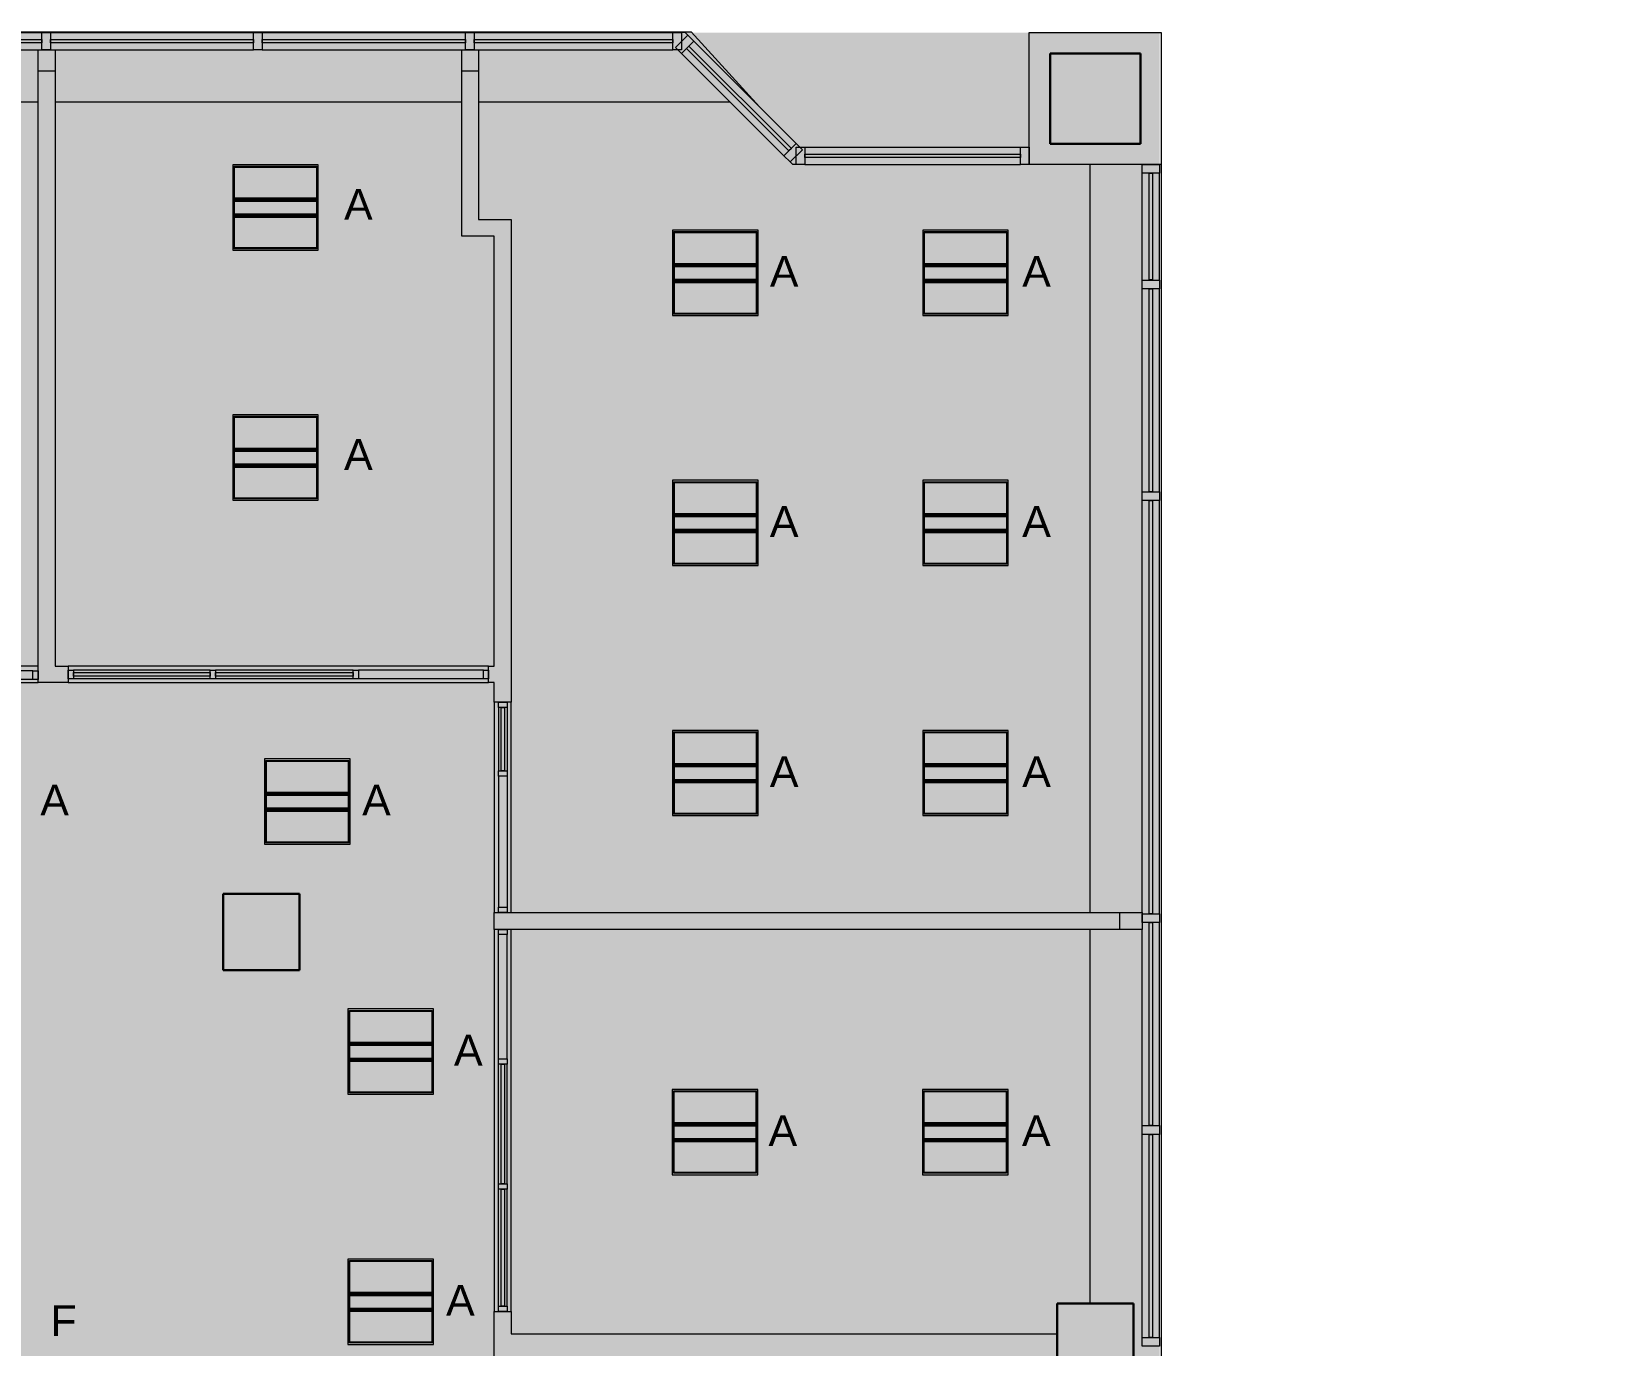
# Model space of a CAD drawing. Header units: inches. Extents: x -1196 to 1003, y -7097 to -4899.
# Drawn here: x -282.1 to 174.7, y -5277.3 to -4899 of the extents above; entities that cross this region are included whole.
import ezdxf

# ---------------------------------------------------------------- set-up
doc = ezdxf.new("R2010")
doc.units = ezdxf.units.IN
doc.header["$MEASUREMENT"] = 0
for name, color, linetype, lineweight in [('A-CLNG', 13, 'Continuous', 13), ('A-DETL-GENF', 92, 'Continuous', 9), ('A-FLOR', 192, 'Continuous', 13), ('A-GLAZ-CURT', 52, 'Continuous', 9), ('A-GLAZ-CWMG', 51, 'Continuous', 9), ('A-WALL', 113, 'Continuous', 9), ('E-LITE-EQPM', 33, 'Continuous', 9), ('E-LITE-EQPM-IDEN', 33, 'Continuous', 9), ('I-WALL', 2, 'Continuous', 9), ('S-COLS', 52, 'Continuous', 9)]:
    doc.layers.add(name, color=color, linetype=linetype, lineweight=lineweight)
doc.styles.add('Arial', font='arial.ttf', dxfattribs={"height": 8.851796})

# ---------------------------------------------------------------- blocks, each defined once
blk = doc.blocks.new('Concrete-Rectangular-Column - 24 X 24-5087837-FIRST FLOOR RCP')
at = {"layer": 'S-COLS', "lineweight": 30}
for p, q in [((-11, 11), (11, 11)), ((-11, -11), (-11, 11)), ((11, 11), (11, -11)), ((11, -11), (-11, -11))]:
    blk.add_line(p, q, dxfattribs=at)
blk = doc.blocks.new('Concrete-Rectangular-Column - 24 X 22-5089889-FIRST FLOOR RCP')
at = {"layer": 'S-COLS', "lineweight": 30}
for p, q in [((-13, 13), (13, 13)), ((-13, -13), (-13, 13)), ((13, 13), (13, -13)), ((13, -13), (-13, -13))]:
    blk.add_line(p, q, dxfattribs=at)
blk = doc.blocks.new('System Panel - Glazed-5269469-FIRST FLOOR RCP')
at = {"layer": 'A-GLAZ-CURT', "lineweight": 13}
for p, q in [((-20.83, -0.5), (-20.83, 0.5)), ((-20.83, 0.5), (20.83, 0.5)), ((20.83, 0.5), (20.83, -0.5)), ((20.83, -0.5), (-20.83, -0.5))]:
    blk.add_line(p, q, dxfattribs=at)
blk = doc.blocks.new('System Panel - Glazed-5271167-FIRST FLOOR RCP')
at = {"layer": 'A-GLAZ-CURT', "lineweight": 13}
for p, q in [((-31.02, -0.5), (-31.02, 0.5)), ((-31.02, 0.5), (31.02, 0.5)), ((31.02, 0.5), (31.02, -0.5)), ((31.02, -0.5), (-31.02, -0.5))]:
    blk.add_line(p, q, dxfattribs=at)
blk = doc.blocks.new('Rectangular Mullion - 2_5_ x 5_ rectangular-4899078-FIRST FLOOR RCP')
at = {"layer": 'A-GLAZ-CWMG'}
for p, q in [((37.44, -4970.53), (37.44, -4939.78)), ((42.44, -4970.53), (42.44, -4939.78))]:
    blk.add_line(p, q, dxfattribs=at)
blk = doc.blocks.new('Rectangular Mullion - 2_5_ x 5_ rectangular-5269405-FIRST FLOOR RCP')
at = {"layer": 'A-GLAZ-CWMG', "lineweight": 20}
for p, q in [((0, 2.5), (-2.5, 2.5)), ((-2.5, 2.5), (-2.5, -2.5)), ((0, -2.5), (0, 2.5)), ((-2.5, -2.5), (0, -2.5))]:
    blk.add_line(p, q, dxfattribs=at)
blk = doc.blocks.new('Rectangular Mullion - 2_5_ x 5_ rectangular-4881016-FIRST FLOOR RCP')
at = {"layer": 'A-GLAZ-CWMG'}
for p, q in [((-59.6, -4932.28), (2.44, -4932.28)), ((-59.6, -4937.28), (2.44, -4937.28))]:
    blk.add_line(p, q, dxfattribs=at)
blk = doc.blocks.new('Rectangular Mullion - 2_5_ x 5_ rectangular-4881012-FIRST FLOOR RCP')
at = {"layer": 'A-GLAZ-CWMG'}
for p, q in [((-91.56, -4901.78), (-62.1, -4931.24)), ((-95.1, -4905.31), (-65.63, -4934.78))]:
    blk.add_line(p, q, dxfattribs=at)
blk = doc.blocks.new('Rectangular Mullion - 2_5_ x 5_ rectangular-4899309-FIRST FLOOR RCP')
at = {"layer": 'A-GLAZ-CWMG'}
for p, q in [((-154.82, -4899.28), (-97.6, -4899.28)), ((-153.51, -4904.28), (-97.6, -4904.28))]:
    blk.add_line(p, q, dxfattribs=at)
blk = doc.blocks.new('Rectangular Mullion - 2_5_ x 5_ rectangular-5269406-FIRST FLOOR RCP')
at = {"layer": 'A-GLAZ-CWMG', "lineweight": 20}
for p, q in [((-2.5, 2.5), (0, 2.5)), ((-2.5, -2.5), (-2.5, 2.5)), ((0, 2.5), (0, -2.5)), ((0, -2.5), (-2.5, -2.5))]:
    blk.add_line(p, q, dxfattribs=at)
blk = doc.blocks.new('System Panel - Glazed-5271095-FIRST FLOOR RCP')
at = {"layer": 'A-GLAZ-CURT', "lineweight": 13}
for p, q in [((-29.125, -0.5), (-29.125, 0.5)), ((-29.125, 0.5), (29.125, 0.5)), ((29.125, 0.5), (29.125, -0.5)), ((29.125, -0.5), (-29.125, -0.5))]:
    blk.add_line(p, q, dxfattribs=at)
blk = doc.blocks.new('System Panel - Glazed-5271099-FIRST FLOOR RCP')
at = {"layer": 'A-GLAZ-CURT', "lineweight": 13}
for p, q in [((-29.24, -0.5), (-29.24, 0.5)), ((-29.24, 0.5), (29.24, 0.5)), ((29.24, 0.5), (29.24, -0.5)), ((29.24, -0.5), (-29.24, -0.5))]:
    blk.add_line(p, q, dxfattribs=at)
blk = doc.blocks.new('Rectangular Mullion - 2_5_ x 5_ rectangular-V19-FIRST FLOOR RCP')
at = {"layer": 'A-GLAZ-CWMG'}
for p, q in [((-337.51, -4899.28), (-279.26, -4899.28)), ((-337.51, -4904.28), (-280.29, -4904.28))]:
    blk.add_line(p, q, dxfattribs=at)
blk = doc.blocks.new('Rectangular Mullion - 2_5_ x 5_ rectangular-4899319-FIRST FLOOR RCP')
at = {"layer": 'A-GLAZ-CWMG'}
for p, q in [((-276.76, -4899.28), (-218.29, -4899.28)), ((-275.42, -4904.28), (-218.29, -4904.28))]:
    blk.add_line(p, q, dxfattribs=at)
blk = doc.blocks.new('System Panel - Glazed-5271100-FIRST FLOOR RCP')
at = {"layer": 'A-GLAZ-CURT', "lineweight": 13}
for p, q in [((-28.61, -0.5), (-28.61, 0.5)), ((-28.61, 0.5), (28.61, 0.5)), ((28.61, 0.5), (28.61, -0.5)), ((28.61, -0.5), (-28.61, -0.5))]:
    blk.add_line(p, q, dxfattribs=at)
blk = doc.blocks.new('Rectangular Mullion - 2_5_ x 5_ rectangular-V20-FIRST FLOOR RCP')
at = {"layer": 'A-GLAZ-CWMG'}
for p, q in [((-215.79, -4899.28), (-157.32, -4899.28)), ((-215.79, -4904.28), (-158.38, -4904.28))]:
    blk.add_line(p, q, dxfattribs=at)
blk = doc.blocks.new('System Panel - Glazed-5271374-FIRST FLOOR RCP')
at = {"layer": 'A-GLAZ-CURT', "lineweight": 13}
for p, q in [((-15.375, -0.5), (-15.375, 0.5)), ((-15.375, 0.5), (15.375, 0.5)), ((15.375, 0.5), (15.375, -0.5)), ((15.375, -0.5), (-15.375, -0.5))]:
    blk.add_line(p, q, dxfattribs=at)
blk = doc.blocks.new('Rectangular Mullion - 2_5_ x 5_ rectangular-V21-FIRST FLOOR RCP')
at = {"layer": 'A-GLAZ-CWMG'}
for p, q in [((37.44, -5031.53), (37.44, -4973.03)), ((42.44, -5031.53), (42.44, -4973.03))]:
    blk.add_line(p, q, dxfattribs=at)
blk = doc.blocks.new('System Panel - Glazed-5271094-FIRST FLOOR RCP')
at = {"layer": 'A-GLAZ-CURT', "lineweight": 13}
for p, q in [((-29.25, -0.5), (-29.25, 0.5)), ((-29.25, 0.5), (29.25, 0.5)), ((29.25, 0.5), (29.25, -0.5)), ((29.25, -0.5), (-29.25, -0.5))]:
    blk.add_line(p, q, dxfattribs=at)
blk = doc.blocks.new('Rectangular Mullion - 2_5_ x 5_ rectangular-4899083-FIRST FLOOR RCP')
at = {"layer": 'A-GLAZ-CWMG'}
for p, q in [((37.44, -5152.65), (37.44, -5034.03)), ((42.44, -5153.03), (42.44, -5034.03))]:
    blk.add_line(p, q, dxfattribs=at)
blk = doc.blocks.new('System Panel - Glazed-5271375-FIRST FLOOR RCP')
at = {"layer": 'A-GLAZ-CURT', "lineweight": 13}
for p, q in [((-59.5, -0.5), (-59.5, 0.5)), ((-59.5, 0.5), (59.5, 0.5)), ((59.5, 0.5), (59.5, -0.5)), ((59.5, -0.5), (-59.5, -0.5))]:
    blk.add_line(p, q, dxfattribs=at)
blk = doc.blocks.new('Rectangular Mullion - 2_5_ x 5_ rectangular-V22-FIRST FLOOR RCP')
at = {"layer": 'A-GLAZ-CWMG'}
for p, q in [((37.44, -5214.03), (37.44, -5157.53)), ((42.44, -5214.03), (42.44, -5155.53))]:
    blk.add_line(p, q, dxfattribs=at)
blk = doc.blocks.new('Rectangular Mullion - 2_5_ x 5_ rectangular-5269403-FIRST FLOOR RCP')
at = {"layer": 'A-GLAZ-CWMG', "lineweight": 20}
for p, q in [((1.25, 2.5), (-1.25, 2.5)), ((-1.25, 2.5), (-1.25, -2.5)), ((1.25, -2.5), (1.25, 2.5)), ((-1.25, -2.5), (1.25, -2.5))]:
    blk.add_line(p, q, dxfattribs=at)
blk = doc.blocks.new('Rectangular Mullion - 1_5_ x 2_5_ rectangular-5266679-FIRST FLOOR RCP')
at = {"layer": 'A-GLAZ-CWMG'}
for p, q in [((-152.13, -5082.83), (-188.11, -5082.83)), ((-152.13, -5085.33), (-188.11, -5085.33))]:
    blk.add_line(p, q, dxfattribs=at)
blk = doc.blocks.new('Rectangular Mullion - 1_5_ x 2_5_ rectangular-5266680-FIRST FLOOR RCP')
at = {"layer": 'A-GLAZ-CWMG'}
for p, q in [((-189.61, -5082.83), (-229.24, -5082.83)), ((-189.61, -5085.33), (-229.24, -5085.33))]:
    blk.add_line(p, q, dxfattribs=at)
blk = doc.blocks.new('Rectangular Mullion - 1_5_ x 2_5_ rectangular-4935249-FIRST FLOOR RCP')
at = {"layer": 'A-GLAZ-CWMG'}
for p, q in [((-230.74, -5082.83), (-270.13, -5082.83)), ((-230.74, -5085.33), (-270.13, -5085.33))]:
    blk.add_line(p, q, dxfattribs=at)
blk = doc.blocks.new('Rectangular Mullion - 1_5_ x 2_5_ rectangular-5299767-FIRST FLOOR RCP')
at = {"layer": 'A-GLAZ-CWMG', "lineweight": 20}
for p, q in [((-1.5, 1.25), (0, 1.25)), ((-1.5, -1.25), (-1.5, 1.25)), ((0, 1.25), (0, -1.25)), ((0, -1.25), (-1.5, -1.25))]:
    blk.add_line(p, q, dxfattribs=at)
blk = doc.blocks.new('System Panel - Glazed-5266683-FIRST FLOOR RCP')
at = {"layer": 'A-GLAZ-CURT', "lineweight": 13}
for p, q in [((-19.8125, -0.5), (-19.8125, 0.5)), ((-19.8125, 0.5), (19.8125, 0.5)), ((19.8125, 0.5), (19.8125, -0.5)), ((19.8125, -0.5), (-19.8125, -0.5))]:
    blk.add_line(p, q, dxfattribs=at)
blk = doc.blocks.new('System Panel - Glazed-4935251-FIRST FLOOR RCP')
at = {"layer": 'A-GLAZ-CURT', "lineweight": 13}
for p, q in [((-19.7, -0.5), (-19.7, 0.5)), ((-19.7, 0.5), (19.7, 0.5)), ((19.7, 0.5), (19.7, -0.5)), ((19.7, -0.5), (-19.7, -0.5))]:
    blk.add_line(p, q, dxfattribs=at)
blk = doc.blocks.new('Rectangular Mullion - 1_5_ x 2_5_ rectangular-5299765-FIRST FLOOR RCP')
at = {"layer": 'A-GLAZ-CWMG', "lineweight": 20}
for p, q in [((0.75, 1.25), (-0.75, 1.25)), ((-0.75, 1.25), (-0.75, -1.25)), ((0.75, -1.25), (0.75, 1.25)), ((-0.75, -1.25), (0.75, -1.25))]:
    blk.add_line(p, q, dxfattribs=at)
blk = doc.blocks.new('Rectangular Mullion - 1_5_ x 2_5_ rectangular-5299768-FIRST FLOOR RCP')
at = {"layer": 'A-GLAZ-CWMG', "lineweight": 20}
for p, q in [((0, 1.25), (-1.5, 1.25)), ((-1.5, 1.25), (-1.5, -1.25)), ((0, -1.25), (0, 1.25)), ((-1.5, -1.25), (0, -1.25))]:
    blk.add_line(p, q, dxfattribs=at)
blk = doc.blocks.new('Rectangular Mullion - 1_5_ x 2_5_ rectangular-5258732-FIRST FLOOR RCP')
at = {"layer": 'A-GLAZ-CWMG'}
for p, q in [((-281.79, -5083.05), (-317.79, -5083.05)), ((-281.79, -5085.55), (-317.79, -5085.55))]:
    blk.add_line(p, q, dxfattribs=at)
blk = doc.blocks.new('Rectangular Mullion - 1_5_ x 2_5_ rectangular-4926659-FIRST FLOOR RCP')
at = {"layer": 'A-GLAZ-CWMG'}
for p, q in [((-147.82, -5113.4), (-147.82, -5151.15)), ((-145.32, -5113.4), (-145.32, -5151.15))]:
    blk.add_line(p, q, dxfattribs=at)
blk = doc.blocks.new('Rectangular Mullion - 1_5_ x 2_5_ rectangular-5299777-FIRST FLOOR RCP')
at = {"layer": 'A-GLAZ-CWMG', "lineweight": 20}
for p, q in [((-1.5, 1.25), (0, 1.25)), ((-1.5, -1.25), (-1.5, 1.25)), ((0, 1.25), (0, -1.25)), ((0, -1.25), (-1.5, -1.25))]:
    blk.add_line(p, q, dxfattribs=at)
blk = doc.blocks.new('Rectangular Mullion - 1_5_ x 2_5_ rectangular-4944741-FIRST FLOOR RCP')
at = {"layer": 'A-GLAZ-CWMG'}
for p, q in [((-147.82, -5093.59), (-147.82, -5111.9)), ((-145.32, -5093.59), (-145.32, -5111.9))]:
    blk.add_line(p, q, dxfattribs=at)
blk = doc.blocks.new('System Panel - Glazed-5299779-FIRST FLOOR RCP')
at = {"layer": 'A-GLAZ-CURT', "lineweight": 13}
for p, q in [((-9.15625, -0.5), (-9.15625, 0.5)), ((-9.15625, 0.5), (9.15625, 0.5)), ((9.15625, 0.5), (9.15625, -0.5)), ((9.15625, -0.5), (-9.15625, -0.5))]:
    blk.add_line(p, q, dxfattribs=at)
blk = doc.blocks.new('Rectangular Mullion - 1_5_ x 2_5_ rectangular-5299780-FIRST FLOOR RCP')
at = {"layer": 'A-GLAZ-CWMG', "lineweight": 20}
for p, q in [((0, 1.25), (-1.5, 1.25)), ((-1.5, 1.25), (-1.5, -1.25)), ((0, -1.25), (0, 1.25)), ((-1.5, -1.25), (0, -1.25))]:
    blk.add_line(p, q, dxfattribs=at)
blk = doc.blocks.new('Rectangular Mullion - 1_5_ x 2_5_ rectangular-4942656-FIRST FLOOR RCP')
at = {"layer": 'A-GLAZ-CWMG'}
for p, q in [((-147.82, -5194.78), (-147.82, -5159.03)), ((-145.32, -5194.78), (-145.32, -5159.03))]:
    blk.add_line(p, q, dxfattribs=at)
blk = doc.blocks.new('Rectangular Mullion - 1_5_ x 2_5_ rectangular-5299781-FIRST FLOOR RCP')
at = {"layer": 'A-GLAZ-CWMG', "lineweight": 20}
for p, q in [((-1.5, 1.25), (0, 1.25)), ((-1.5, -1.25), (-1.5, 1.25)), ((0, 1.25), (0, -1.25)), ((0, -1.25), (-1.5, -1.25))]:
    blk.add_line(p, q, dxfattribs=at)
blk = doc.blocks.new('Rectangular Mullion - 1_5_ x 2_5_ rectangular-4942659-FIRST FLOOR RCP')
at = {"layer": 'A-GLAZ-CWMG'}
for p, q in [((-147.82, -5230.78), (-147.82, -5196.28)), ((-145.32, -5230.78), (-145.32, -5196.28))]:
    blk.add_line(p, q, dxfattribs=at)
blk = doc.blocks.new('System Panel - Glazed-5299783-FIRST FLOOR RCP')
at = {"layer": 'A-GLAZ-CURT', "lineweight": 13}
for p, q in [((-16.875, -0.5), (-16.875, 0.5)), ((-16.875, 0.5), (16.875, 0.5)), ((16.875, 0.5), (16.875, -0.5)), ((16.875, -0.5), (-16.875, -0.5))]:
    blk.add_line(p, q, dxfattribs=at)
blk = doc.blocks.new('Rectangular Mullion - 1_5_ x 2_5_ rectangular-5299784-FIRST FLOOR RCP')
at = {"layer": 'A-GLAZ-CWMG', "lineweight": 20}
for p, q in [((0, 1.25), (-1.5, 1.25)), ((-1.5, 1.25), (-1.5, -1.25)), ((0, -1.25), (0, 1.25)), ((-1.5, -1.25), (0, -1.25))]:
    blk.add_line(p, q, dxfattribs=at)
blk = doc.blocks.new('Rectangular Mullion - 1_5_ x 2_5_ rectangular-5299771-FIRST FLOOR RCP')
at = {"layer": 'A-GLAZ-CWMG', "lineweight": 20}
for p, q in [((0.75, 1.25), (-0.75, 1.25)), ((-0.75, 1.25), (-0.75, -1.25)), ((0.75, -1.25), (0.75, 1.25)), ((-0.75, -1.25), (0.75, -1.25))]:
    blk.add_line(p, q, dxfattribs=at)
blk = doc.blocks.new('System Panel - Glazed-5299785-FIRST FLOOR RCP')
at = {"layer": 'A-GLAZ-CURT', "lineweight": 13}
for p, q in [((-17.25, -0.5), (-17.25, 0.5)), ((-17.25, 0.5), (17.25, 0.5)), ((17.25, 0.5), (17.25, -0.5)), ((17.25, -0.5), (-17.25, -0.5))]:
    blk.add_line(p, q, dxfattribs=at)
blk = doc.blocks.new('Rectangular Mullion - 1_5_ x 2_5_ rectangular-4944548-FIRST FLOOR RCP')
at = {"layer": 'A-GLAZ-CWMG'}
for p, q in [((-147.82, -5266.03), (-147.82, -5232.28)), ((-145.32, -5266.03), (-145.32, -5232.28))]:
    blk.add_line(p, q, dxfattribs=at)
blk = doc.blocks.new('L-Recessed-Axis-Plano - 2 X 2-4550865-FIRST FLOOR RCP')
at = {"layer": 'E-LITE-EQPM'}
for p, q in [((11.91, 11.87), (-11.91, 11.87)), ((-11.91, 11.87), (-11.91, -11.88)), ((-11.88, -11.56), (-11.88, 11.56)), ((-11.88, 11.56), (11.87, 11.56)), ((11.87, 11.56), (11.87, -11.56)), ((11.91, -11.88), (11.91, 11.87)), ((-11.88, 2.74), (11.87, 2.74)), ((11.87, 2.51), (-11.88, 2.51)), ((-11.88, 2.3), (11.87, 2.3)), ((-11.88, 2.2), (11.87, 2.2)), ((-11.88, 1.83), (11.87, 1.83)), ((-11.88, -1.83), (11.87, -1.83)), ((-11.88, -2.2), (11.87, -2.2)), ((-11.88, -2.3), (11.87, -2.3)), ((-11.88, -2.51), (11.87, -2.51)), ((-11.88, -2.74), (11.87, -2.74)), ((-11.91, -11.88), (11.91, -11.88)), ((11.87, -11.56), (-11.88, -11.56))]:
    blk.add_line(p, q, dxfattribs=at)

msp = doc.modelspace()

# ---------------------------------------------------------------- hatches: boundary and pattern name
at = {"layer": 'A-DETL-GENF'}
h = msp.add_hatch(color=253, dxfattribs=at)
h.paths.add_polyline_path([(-96.31, -7097.28), (1002.44, -7097.28), (1002.44, -5859.78), (322.42, -5859.78), (322.44, -6330.92), (683.59, -6330.92), (683.59, -6624.92), (559.5, -6624.92), (559.5, -6380.94), (274.94, -6380.94), (274.94, -6852.28), (-475.06, -6852.28), (-475.06, -7097.28), (-115.06, -7097.28)], flags=0)
h.paths.add_polyline_path([(607.07, -6718.44), (607.07, -6718.44), (607.07, -6718.11)], flags=0)
h.paths.add_polyline_path([(703.07, -6718.44), (703.07, -6718.44), (703.07, -6718.11)], flags=0)
h.paths.add_polyline_path([(415.07, -6718.44), (415.07, -6718.44), (415.07, -6718.11)], flags=0)
h.paths.add_polyline_path([(511.07, -6718.44), (511.07, -6718.44), (511.07, -6718.11)], flags=0)
h.paths.add_polyline_path([(319.07, -6718.44), (319.07, -6718.44), (319.07, -6718.11)], flags=0)
h.paths.add_polyline_path([(481.7, -6462.6), (481.7, -6462.6), (481.7, -6461.7)], flags=0)
h.paths.add_polyline_path([(-1005.67, -6377.88), (-1002.51, -6377.88), (-1002.51, -6251.58), (-715.06, -6251.58), (-715.06, -5622.4), (-875.59, -5622.4), (-875.59, -5364.35), (-276.76, -5364.35), (-276.76, -5627.86), (-149.01, -5627.86), (-149.01, -5748.71), (-83.94, -5813.77), (-83.92, -5862.8), (39.67, -5862.8), (154.2, -5748.27), (42.44, -5636.51), (42.44, -4899.28), (-1195.06, -4899.28), (-1195.06, -6377.88), (-1157.23, -6377.88)], flags=0)
h.paths.add_polyline_path([(703.45, -6310.98), (703.45, -6310.98), (703.45, -6310.76)], flags=0)
h.paths.add_polyline_path([(703.48, -6140.42), (703.48, -6140.42), (703.48, -6139.81)], flags=0)
h.paths.add_polyline_path([(-249.39, -5477.1), (-249.39, -5477.1), (-249.39, -5476.71)], flags=0)

# ---------------------------------------------------------------- linework, layer by layer
at = {"layer": 'A-CLNG'}
for p, q in [((-280.29, -4919.28), (-323.06, -4919.28)), ((-158.38, -4919.28), (-275.42, -4919.28)), ((-81.13, -4919.28), (-153.51, -4919.28)), ((-199.66, -4937.37), (-224.29, -4937.37)), ((-224.29, -4937.37), (-224.29, -4961.93)), ((-199.66, -4961.93), (-199.66, -4937.37)), ((22.44, -5152.65), (22.44, -4937.28)), ((-73.08, -4956.21), (-97.7, -4956.21)), ((-97.7, -4956.21), (-97.7, -4980.77)), ((-73.08, -4980.77), (-73.08, -4956.21)), ((-1.08, -4956.21), (-25.7, -4956.21)), ((-25.7, -4956.21), (-25.7, -4980.77)), ((-1.08, -4980.77), (-1.08, -4956.21)), ((-224.29, -4961.93), (-199.66, -4961.93)), ((-97.7, -4980.77), (-73.08, -4980.77)), ((-25.7, -4980.77), (-1.08, -4980.77)), ((-199.66, -5009.37), (-224.29, -5009.37)), ((-224.29, -5009.37), (-224.29, -5033.93)), ((-199.66, -5033.93), (-199.66, -5009.37)), ((-73.08, -5028.21), (-97.7, -5028.21)), ((-97.7, -5028.21), (-97.7, -5052.77)), ((-73.08, -5052.77), (-73.08, -5028.21)), ((-1.08, -5028.21), (-25.7, -5028.21)), ((-25.7, -5028.21), (-25.7, -5052.77)), ((-1.08, -5052.77), (-1.08, -5028.21)), ((-224.29, -5033.93), (-199.66, -5033.93)), ((-97.7, -5052.77), (-73.08, -5052.77)), ((-25.7, -5052.77), (-1.08, -5052.77)), ((-73.08, -5100.21), (-97.7, -5100.21)), ((-97.7, -5100.21), (-97.7, -5124.77)), ((-73.08, -5124.77), (-73.08, -5100.21)), ((-1.08, -5100.21), (-25.7, -5100.21)), ((-25.7, -5100.21), (-25.7, -5124.77)), ((-1.08, -5124.77), (-1.08, -5100.21)), ((-190.49, -5108.44), (-215.11, -5108.44)), ((-215.11, -5108.44), (-215.11, -5133.01)), ((-190.49, -5133.01), (-190.49, -5108.44)), ((-97.7, -5124.77), (-73.08, -5124.77)), ((-25.7, -5124.77), (-1.08, -5124.77)), ((-215.11, -5133.01), (-190.49, -5133.01)), ((22.44, -5265.28), (22.44, -5157.53)), ((-166.49, -5180.44), (-191.11, -5180.44)), ((-191.11, -5180.44), (-191.11, -5205.01)), ((-166.49, -5205.01), (-166.49, -5180.44)), ((-73.15, -5203.59), (-97.78, -5203.59)), ((-97.78, -5203.59), (-97.78, -5228.15)), ((-73.15, -5228.15), (-73.15, -5203.59)), ((-1.15, -5203.59), (-25.78, -5203.59)), ((-25.78, -5203.59), (-25.78, -5228.15)), ((-1.15, -5228.15), (-1.15, -5203.59)), ((-191.11, -5205.01), (-166.49, -5205.01)), ((-97.78, -5228.15), (-73.15, -5228.15)), ((-25.78, -5228.15), (-1.15, -5228.15)), ((-166.49, -5252.44), (-191.11, -5252.44)), ((-191.11, -5252.44), (-191.11, -5277.01)), ((-166.49, -5277.01), (-166.49, -5252.44)), ((-191.11, -5277.01), (-166.49, -5277.01))]:
    msp.add_line(p, q, dxfattribs=at)
at = {"layer": 'A-FLOR'}
for p, q in [((-1058.04, -4899.04), (-92.36, -4899.04)), ((-92.36, -4899.04), (-72.66, -4920.68)), ((42.94, -4937.28), (42.94, -5636.28))]:
    msp.add_line(p, q, dxfattribs=at)
at = {"layer": 'A-WALL', "lineweight": 13}
for p, q in [((4.94, -4899.28), (42.94, -4899.28)), ((4.94, -4937.28), (4.94, -4899.28)), ((42.94, -4899.28), (42.94, -4937.28)), ((-280.29, -5081.77), (-280.29, -4904.28)), ((-280.29, -4904.28), (-275.42, -4904.28)), ((-275.42, -4904.28), (-275.42, -5081.77)), ((-158.38, -4957.95), (-158.38, -4904.28)), ((-158.38, -4904.28), (-153.51, -4904.28)), ((-153.51, -4904.28), (-153.51, -4953.08)), ((-280.29, -4910.28), (-275.42, -4910.28)), ((-158.38, -4910.28), (-153.51, -4910.28)), ((42.94, -4937.28), (4.94, -4937.28)), ((-153.51, -4953.08), (-144.13, -4953.08)), ((-144.13, -4953.08), (-144.13, -5092.09)), ((-149.01, -4957.95), (-158.38, -4957.95)), ((-149.01, -5081.77), (-149.01, -4957.95)), ((-280.29, -5086.39), (-280.29, -5081.77)), ((-275.42, -5081.77), (-271.63, -5081.77)), ((-271.63, -5081.77), (-271.63, -5086.39)), ((-150.63, -5086.39), (-150.63, -5081.77)), ((-150.63, -5081.77), (-149.01, -5081.77)), ((-271.63, -5086.39), (-280.29, -5086.39)), ((-149.01, -5086.39), (-150.63, -5086.39)), ((-149.01, -5092.09), (-149.01, -5086.39)), ((-144.13, -5092.09), (-149.01, -5092.09)), ((-149.01, -5152.65), (37.44, -5152.65)), ((-149.01, -5157.53), (-149.01, -5152.65)), ((30.94, -5152.65), (30.94, -5157.53)), ((37.44, -5152.65), (37.44, -5157.53)), ((37.44, -5157.53), (-149.01, -5157.53)), ((-149.01, -5285.82), (-149.01, -5267.53)), ((-149.01, -5267.53), (-144.13, -5267.53)), ((-144.13, -5267.53), (-144.13, -5273.96)), ((-144.13, -5273.96), (12.94, -5273.96))]:
    msp.add_line(p, q, dxfattribs=at)
at = {"layer": 'A-WALL'}
for p, q in [((-280.29, -5081.77), (-390.29, -5081.77)), ((-150.63, -5081.77), (-271.63, -5081.77)), ((-390.29, -5086.39), (-280.29, -5086.39)), ((-271.63, -5086.39), (-150.63, -5086.39)), ((-149.01, -5092.09), (-149.01, -5152.65)), ((-144.13, -5152.65), (-144.13, -5092.09)), ((-149.01, -5157.53), (-149.01, -5267.53)), ((-144.13, -5267.53), (-144.13, -5157.53))]:
    msp.add_line(p, q, dxfattribs=at)
at = {"layer": 'I-WALL'}
for p, q in [((-94.06, -4899.28), (-95.1, -4899.28)), ((-94.06, -4899.28), (-93.33, -4900.01)), ((-63.86, -4936.54), (-63.13, -4937.28)), ((-62.1, -4937.28), (-63.13, -4937.28))]:
    msp.add_line(p, q, dxfattribs=at)

# ---------------------------------------------------------------- block references
at = {"layer": 'A-GLAZ-CURT'}
for name, p in [('System Panel - Glazed-5271095-FIRST FLOOR RCP', (-308.39, -4901.78)), ('System Panel - Glazed-5271099-FIRST FLOOR RCP', (-247.53, -4901.78)), ('System Panel - Glazed-5271099-FIRST FLOOR RCP', (-186.56, -4901.78)), ('System Panel - Glazed-5271100-FIRST FLOOR RCP', (-126.21, -4901.78)), ('System Panel - Glazed-5271167-FIRST FLOOR RCP', (-28.58, -4934.78))]:
    msp.add_blockref(name, p, dxfattribs=at)
for name, p, rotation in [('System Panel - Glazed-5269469-FIRST FLOOR RCP', (-78.6, -4918.28), 314.9999999999998), ('System Panel - Glazed-5271374-FIRST FLOOR RCP', (39.94, -4955.15), 89.99999999999991), ('System Panel - Glazed-5271094-FIRST FLOOR RCP', (39.94, -5002.28), 89.99999999999991), ('System Panel - Glazed-5271375-FIRST FLOOR RCP', (39.94, -5093.53), 89.99999999999991), ('System Panel - Glazed-4935251-FIRST FLOOR RCP', (-250.44, -5084.08), 180), ('System Panel - Glazed-5266683-FIRST FLOOR RCP', (-209.43, -5084.08), 180), ('System Panel - Glazed-5299779-FIRST FLOOR RCP', (-146.57, -5102.75), 269.9999999999999), ('System Panel - Glazed-5271094-FIRST FLOOR RCP', (39.94, -5184.78), 89.99999999999991), ('System Panel - Glazed-5299785-FIRST FLOOR RCP', (-146.57, -5213.53), 90.00000000000007), ('System Panel - Glazed-5271094-FIRST FLOOR RCP', (39.94, -5245.78), 89.99999999999991), ('System Panel - Glazed-5299783-FIRST FLOOR RCP', (-146.57, -5249.15), 90.00000000000007)]:
    msp.add_blockref(name, p, dxfattribs=dict(at, rotation=rotation))
at = {"layer": 'A-GLAZ-CWMG'}
for name, p in [('Rectangular Mullion - 2_5_ x 5_ rectangular-V19-FIRST FLOOR RCP', (0, 0)), ('Rectangular Mullion - 2_5_ x 5_ rectangular-4899319-FIRST FLOOR RCP', (0, 0)), ('Rectangular Mullion - 2_5_ x 5_ rectangular-V20-FIRST FLOOR RCP', (0, 0)), ('Rectangular Mullion - 2_5_ x 5_ rectangular-4899309-FIRST FLOOR RCP', (0, 0)), ('Rectangular Mullion - 2_5_ x 5_ rectangular-4881012-FIRST FLOOR RCP', (0, 0)), ('Rectangular Mullion - 2_5_ x 5_ rectangular-4881016-FIRST FLOOR RCP', (0, 0)), ('Rectangular Mullion - 2_5_ x 5_ rectangular-4899078-FIRST FLOOR RCP', (0, 0)), ('Rectangular Mullion - 2_5_ x 5_ rectangular-V21-FIRST FLOOR RCP', (0, 0)), ('Rectangular Mullion - 2_5_ x 5_ rectangular-4899083-FIRST FLOOR RCP', (0, 0)), ('Rectangular Mullion - 1_5_ x 2_5_ rectangular-5258732-FIRST FLOOR RCP', (0, 0)), ('Rectangular Mullion - 1_5_ x 2_5_ rectangular-5299767-FIRST FLOOR RCP', (-280.29, -5084.3)), ('Rectangular Mullion - 1_5_ x 2_5_ rectangular-4935249-FIRST FLOOR RCP', (0, 0)), ('Rectangular Mullion - 1_5_ x 2_5_ rectangular-5266680-FIRST FLOOR RCP', (0, 0)), ('Rectangular Mullion - 1_5_ x 2_5_ rectangular-5266679-FIRST FLOOR RCP', (0, 0)), ('Rectangular Mullion - 1_5_ x 2_5_ rectangular-5299767-FIRST FLOOR RCP', (-150.63, -5084.08)), ('Rectangular Mullion - 1_5_ x 2_5_ rectangular-4944741-FIRST FLOOR RCP', (0, 0)), ('Rectangular Mullion - 1_5_ x 2_5_ rectangular-4926659-FIRST FLOOR RCP', (0, 0)), ('Rectangular Mullion - 2_5_ x 5_ rectangular-V22-FIRST FLOOR RCP', (0, 0)), ('Rectangular Mullion - 1_5_ x 2_5_ rectangular-4942656-FIRST FLOOR RCP', (0, 0)), ('Rectangular Mullion - 1_5_ x 2_5_ rectangular-4942659-FIRST FLOOR RCP', (0, 0)), ('Rectangular Mullion - 2_5_ x 5_ rectangular-V21-FIRST FLOOR RCP', (0, -243.5)), ('Rectangular Mullion - 1_5_ x 2_5_ rectangular-4944548-FIRST FLOOR RCP', (0, 0))]:
    msp.add_blockref(name, p, dxfattribs=at)
at = {"layer": 'A-GLAZ-CWMG', "extrusion": (0, 0, -1)}
for name, p, rotation in [('Rectangular Mullion - 2_5_ x 5_ rectangular-5269403-FIRST FLOOR RCP', (278.01, -4901.78), 180), ('Rectangular Mullion - 2_5_ x 5_ rectangular-5269403-FIRST FLOOR RCP', (217.04, -4901.78), 180), ('Rectangular Mullion - 2_5_ x 5_ rectangular-5269403-FIRST FLOOR RCP', (156.07, -4901.78), 180), ('Rectangular Mullion - 2_5_ x 5_ rectangular-5269405-FIRST FLOOR RCP', (95.1, -4901.78), 180), ('Rectangular Mullion - 2_5_ x 5_ rectangular-5269405-FIRST FLOOR RCP', (62.1, -4934.78), 225.0000000000002), ('Rectangular Mullion - 2_5_ x 5_ rectangular-5269405-FIRST FLOOR RCP', (-4.94, -4934.78), 180), ('Rectangular Mullion - 2_5_ x 5_ rectangular-5269405-FIRST FLOOR RCP', (-39.94, -4937.28), 90.0000000000001), ('Rectangular Mullion - 2_5_ x 5_ rectangular-5269403-FIRST FLOOR RCP', (-39.94, -4971.78), 90.0000000000001), ('Rectangular Mullion - 2_5_ x 5_ rectangular-5269403-FIRST FLOOR RCP', (-39.94, -5032.78), 90.0000000000001), ('Rectangular Mullion - 1_5_ x 2_5_ rectangular-5299765-FIRST FLOOR RCP', (146.57, -5112.65), 270.0000000000001), ('Rectangular Mullion - 1_5_ x 2_5_ rectangular-5299780-FIRST FLOOR RCP', (146.57, -5152.65), 270.0000000000001), ('Rectangular Mullion - 2_5_ x 5_ rectangular-5269403-FIRST FLOOR RCP', (-39.94, -5154.28), 90.0000000000001), ('Rectangular Mullion - 1_5_ x 2_5_ rectangular-5299784-FIRST FLOOR RCP', (146.57, -5157.53), 89.99999999999991), ('Rectangular Mullion - 1_5_ x 2_5_ rectangular-5299771-FIRST FLOOR RCP', (146.57, -5195.53), 89.99999999999991), ('Rectangular Mullion - 2_5_ x 5_ rectangular-5269403-FIRST FLOOR RCP', (-39.94, -5215.28), 90.0000000000001), ('Rectangular Mullion - 1_5_ x 2_5_ rectangular-5299771-FIRST FLOOR RCP', (146.57, -5231.53), 89.99999999999991), ('Rectangular Mullion - 2_5_ x 5_ rectangular-5269403-FIRST FLOOR RCP', (-39.94, -5276.28), 90.0000000000001)]:
    msp.add_blockref(name, p, dxfattribs=dict(at, rotation=rotation))
at = {"layer": 'A-GLAZ-CWMG'}
for name, p, rotation in [('Rectangular Mullion - 2_5_ x 5_ rectangular-5269406-FIRST FLOOR RCP', (-95.1, -4901.78), 134.9999999999997), ('Rectangular Mullion - 2_5_ x 5_ rectangular-5269406-FIRST FLOOR RCP', (-62.1, -4934.78), 180), ('Rectangular Mullion - 1_5_ x 2_5_ rectangular-5299777-FIRST FLOOR RCP', (-146.57, -5092.09), 89.99999999999991), ('Rectangular Mullion - 1_5_ x 2_5_ rectangular-5299781-FIRST FLOOR RCP', (-146.57, -5267.53), 270.0000000000001)]:
    msp.add_blockref(name, p, dxfattribs=dict(at, rotation=rotation))
at = {"layer": 'A-GLAZ-CWMG', "extrusion": (0, 0, -1)}
for name, p in [('Rectangular Mullion - 1_5_ x 2_5_ rectangular-5299768-FIRST FLOOR RCP', (271.63, -5084.08)), ('Rectangular Mullion - 1_5_ x 2_5_ rectangular-5299765-FIRST FLOOR RCP', (229.99, -5084.08)), ('Rectangular Mullion - 1_5_ x 2_5_ rectangular-5299765-FIRST FLOOR RCP', (188.86, -5084.08))]:
    msp.add_blockref(name, p, dxfattribs=at)
at = {"layer": 'E-LITE-EQPM', "extrusion": (0, 0, -1), "rotation": 180}
for p in [(211.98, -4949.65), (85.39, -4968.49), (13.39, -4968.49), (211.98, -5021.65), (85.39, -5040.49), (13.39, -5040.49), (85.39, -5112.49), (13.39, -5112.49), (202.8, -5120.72), (178.8, -5192.72), (85.47, -5215.87), (13.47, -5215.87), (178.8, -5264.72)]:
    msp.add_blockref('L-Recessed-Axis-Plano - 2 X 2-4550865-FIRST FLOOR RCP', p, dxfattribs=at)
at = {"layer": 'S-COLS'}
for name, p in [('Concrete-Rectangular-Column - 24 X 22-5089889-FIRST FLOOR RCP', (23.94, -4918.28)), ('Concrete-Rectangular-Column - 24 X 24-5087837-FIRST FLOOR RCP', (-216.06, -5158.28)), ('Concrete-Rectangular-Column - 24 X 24-5087837-FIRST FLOOR RCP', (23.94, -5276.28))]:
    msp.add_blockref(name, p, dxfattribs=at)

# ---------------------------------------------------------------- texts
at = {"layer": 'E-LITE-EQPM-IDEN', "char_height": 8.85, "attachment_point": 2, "line_spacing_factor": 0.938532, "style": 'Arial'}
for s, insert, width in [('A', (-188.12, -4944.35), 9.828), ('A', (-65.58, -4963.64), 9.828), ('A', (7.05, -4963.64), 9.828), ('A', (-188.12, -5016.35), 9.828), ('A', (-65.58, -5035.64), 9.828), ('A', (7.05, -5035.64), 9.828), ('A', (-65.58, -5107.64), 9.828), ('A', (7.05, -5107.64), 9.828), ('A', (-275.54, -5115.87), 9.828), ('A', (-182.92, -5115.87), 9.828), ('A', (-156.48, -5187.87), 9.828), ('A', (-65.97, -5211.02), 9.828), ('A', (6.97, -5211.02), 9.828), ('A', (-158.76, -5259.87), 9.828), ('F', (-272.96, -5265.74), 8.964)]:
    msp.add_mtext(s, dxfattribs=dict(at, insert=insert, width=width))

doc.saveas('drawing.dxf')
